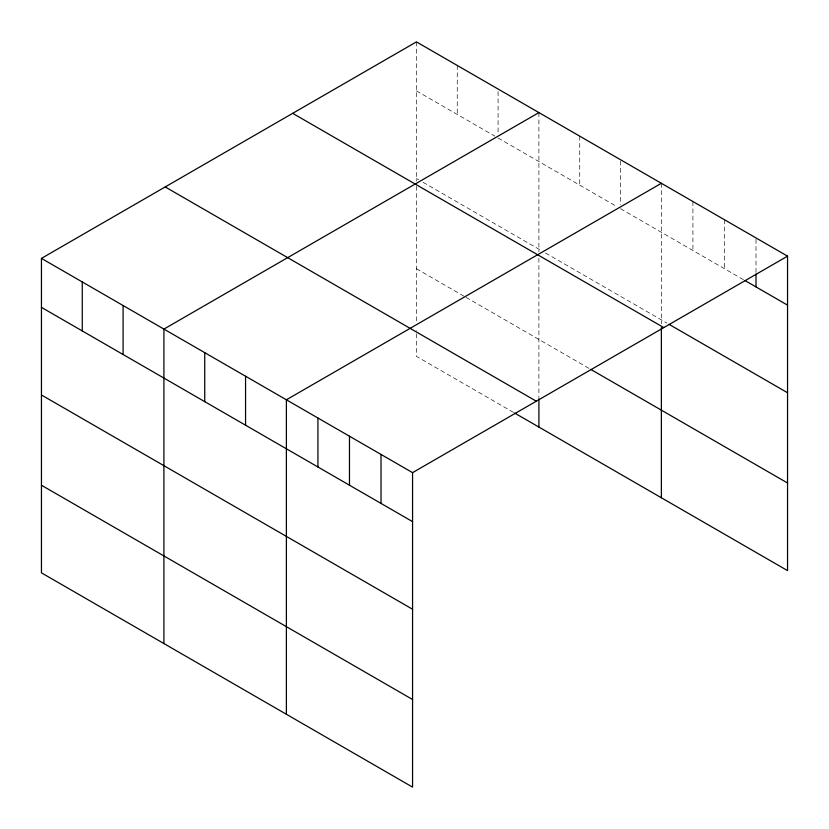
<?xml version="1.0" encoding="UTF-8"?>
<svg xmlns="http://www.w3.org/2000/svg" width="829" height="829" viewBox="0 0 829 829"><rect width="100%" height="100%" fill="white"/><g stroke="black" fill="none" stroke-linecap="round" stroke-linejoin="round"><path stroke-width="0.62" stroke-dasharray="4.14 3.11" d="M416.438 90.879L494.768 136.101M498.084 138.008L616.134 206.172M620.548 208.721L744.038 280.015M416.438 178.484L418.645 179.758M423.059 182.307L541.109 250.462M545.523 253.011L666.806 323.03M416.438 268.741L464.986 296.772M466.085 297.414L589.657 368.75M513.524 412.407L416.438 356.356L416.438 330.584M756.007 239.229L756.007 272.741M724.463 219.726L724.463 268.71M692.92 201.509L692.92 250.503M661.366 183.302L661.366 323.766M620.548 161.023L620.548 204.846M579.73 136.163L579.73 185.147M538.902 112.599L538.902 251.767M538.902 258.213L538.902 397.433M498.084 91.605L498.084 134.143M457.256 65.46L457.256 114.443M416.438 41.885L416.438 181.064M416.438 186.224L416.438 322.854"/><path stroke-width="1.24" d="M787.55 256.151L412.562 472.644L412.562 787.115L41.45 572.849L41.45 258.389L416.438 41.885L787.55 256.151L787.55 570.611L514.633 413.049M538.902 112.599L163.914 329.092L163.914 643.553M661.366 183.302L286.388 399.796L286.388 714.266M745.126 280.648L787.55 305.134M668.982 324.294L787.55 392.739M292.689 113.335L663.801 327.59M590.756 369.392L787.55 483.006M165.199 186.939L536.311 401.205M41.45 258.389L412.562 472.644M41.45 307.372L412.562 521.628M41.45 394.977L412.562 609.242M41.45 485.245L412.562 699.5M756.007 274.036L756.007 286.927M661.366 327.631L661.366 497.763M538.902 398.718L538.902 427.059M381.019 454.437L381.019 503.421M349.475 436.22L349.475 485.203M317.932 418.013L317.932 466.996M245.56 376.231L245.56 425.215M204.742 352.657L204.742 401.64M123.096 305.518L123.096 354.511M82.268 281.953L82.268 330.937"/></g></svg>
